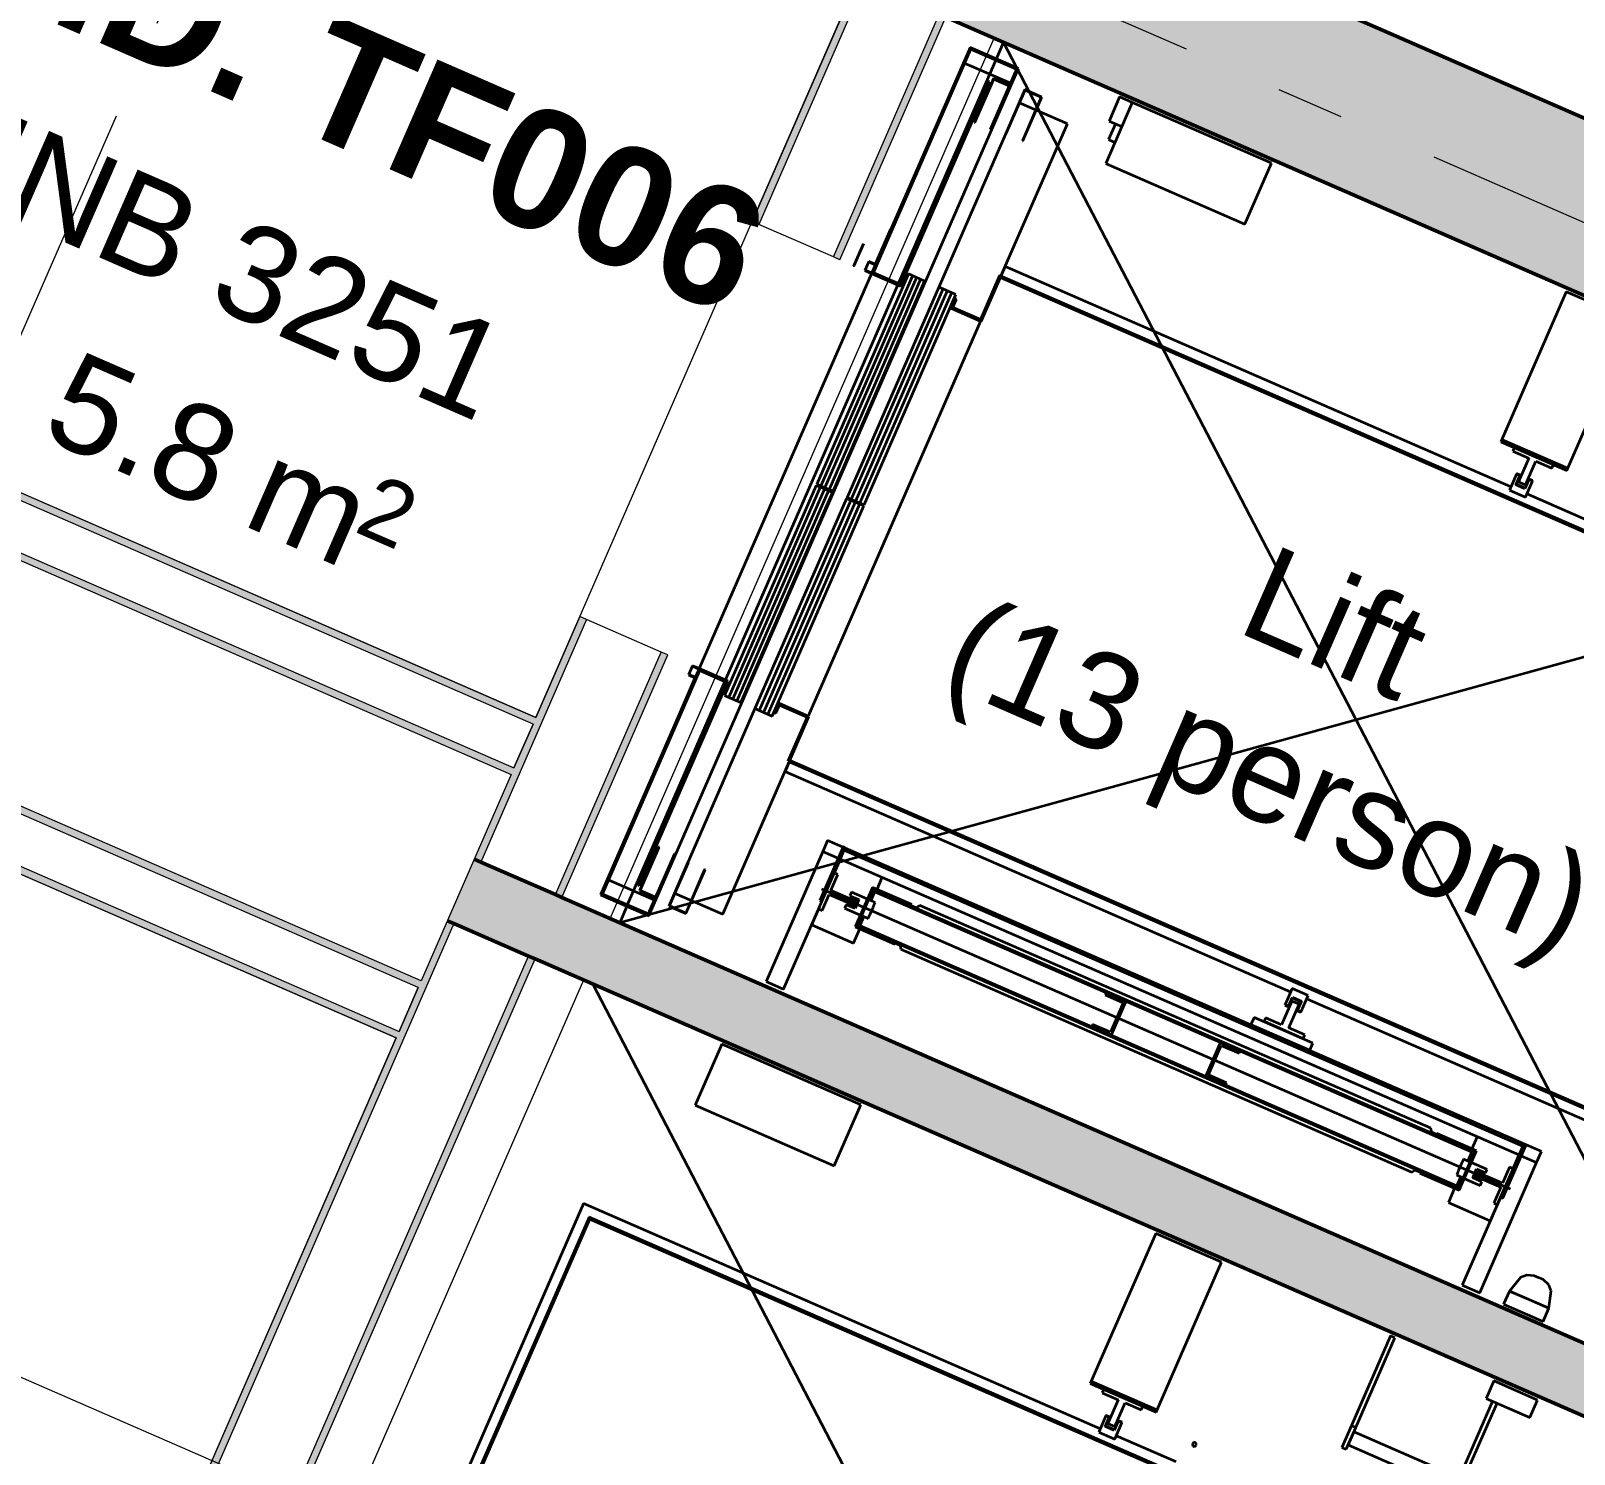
# Model space of a CAD drawing. Header units: millimetres. Extents: x -35034 to 431752, y -71616 to 25069.
# Drawn here: x 355776 to 358998, y -393 to 2578 of the extents above; entities that cross this region are included whole.
import ezdxf
from ezdxf.enums import TextEntityAlignment as Align

# ---------------------------------------------------------------- set-up
doc = ezdxf.new("R2010")
doc.units = ezdxf.units.MM
doc.header["$MEASUREMENT"] = 0
doc.linetypes.add('Double Dashed', pattern=[1093.611073, 529.166651, -211.666656, 141.111112, -211.666656])
for name, color, linetype in [('A-05-M_Gross_Int_Circulation', 7, 'Continuous'), ('A-15-MG_Structural_Grid', 7, 'Continuous'), ('A-20-M_Floor_Slab', 7, 'Continuous'), ('A-25-M_Wall_Int', 7, 'Continuous'), ('ArchiCAD Door Markers', 7, 'Continuous'), ('ArchiCAD Doors', 7, 'Continuous')]:
    doc.layers.add(name, color=color, linetype=linetype)
for name, color, linetype, lineweight, true_color in [('A-05-M_Gross_Int_Circulation_Pen_No__74', 7, 'Continuous', 20, 0x606060), ('A-15-MG_Structural_Grid_Pen_No__163', 7, 'Continuous', 0, 0x750077), ('A-25-M_Wall_Int_Pen_No__107', 7, 'Continuous', 15, 0xa6a6a6), ('A-25-M_Wall_Int_Pen_No__27', 7, 'Continuous', 50, 0x2a2a2a), ('ArchiCAD Doors_Pen_No__27', 7, 'Continuous', 50, 0x2a2a2a), ('ArchiCAD Doors_Pen_No__43', 7, 'Continuous', 30, 0x444444), ('ArchiCAD Doors_Pen_No__63', 7, 'Continuous', 20, 0x606060)]:
    doc.layers.add(name, color=color, linetype=linetype, lineweight=lineweight, true_color=true_color)
for name, color, linetype, lineweight in [('A-20-M_Floor_Slab_Pen_No__89', 8, 'Continuous', 20), ('A-25-M_Wall_Int_Pen_No__1', 7, 'Continuous', 13), ('A-80-M_Lift_Pen_No__8', 7, 'Continuous', 35), ('ArchiCAD Door Markers_Pen_No__1', 7, 'Continuous', 13), ('ArchiCAD Door Markers_Pen_No__5', 7, 'Continuous', 25), ('ArchiCAD Doors_Pen_No__1', 7, 'Continuous', 13), ('ArchiCAD Zone Stamps_Pen_No__9', 7, 'Continuous', 13)]:
    doc.layers.add(name, color=color, linetype=linetype, lineweight=lineweight)
doc.styles.add('GENERATED_STYLE_2', font='')
doc.styles.add('GENERATED_STYLE_3', font='')
doc.styles.add('GENERATED_STYLE_4', font='')
doc.styles.get('GENERATED_STYLE_2').set_extended_font_data('Arial', bold=True)
doc.styles.get('GENERATED_STYLE_3').set_extended_font_data('Arial')
doc.styles.get('GENERATED_STYLE_4').set_extended_font_data('Swis721 BT')

# ---------------------------------------------------------------- blocks, each defined once
blk = doc.blocks.new('Hub Circulation Third_INB 3250_58_1', base_point=(376934.2, -4184.6))
at = {"layer": 'A-05-M_Gross_Int_Circulation_Pen_No__74', "linetype": 'Continuous'}
blk.add_line((357638.7, 2998.3), (360513.3, 1744.8), dxfattribs=at)
at = {"layer": 'ArchiCAD Zone Stamps_Pen_No__9'}
for tag, height, style, p in [('ROOM_NAME', 250, 'GENERATED_STYLE_2', (375787.3, -2488.1)), ('zoneNameLine2', 250, 'GENERATED_STYLE_2', (375598.8, -2920.2)), ('ROOM_NUMBER', 200, 'GENERATED_STYLE_3', (375410.4, -3340.9)), ('measuredAreaCode', 200, 'GENERATED_STYLE_3', (375253.4, -3701)), ('DUMMY_649', 200, 'GENERATED_STYLE_3', (375560.8, -3835.1)), ('DUMMY_650', 200, 'GENERATED_STYLE_3', (376190, -4109.4)), ('DUMMY_651', 133.3, 'GENERATED_STYLE_3', (376469.3, -4216))]:
    blk.add_attdef(tag, text='', height=height, rotation=336.4404, dxfattribs=dict(at, style=style)).set_placement(p, align=Align.TOP_LEFT)
blk = doc.blocks.new('Slab_4_1', base_point=(349154.7, 5872.1))
at = {"layer": 'A-20-M_Floor_Slab_Pen_No__89', "linetype": 'Continuous', "flags": 128}
blk.add_lwpolyline([(373440.9, -13626.4), (354114.4, -5199.1), (356196, -425.5), (353664.2, 678.5), (351525.8, -4225.5), (345833.9, -1743.6), (349154.7, 5872.1), (348942.7, 6099.8), (348866.7, 6181.5), (349166, 6474.6), (349088.9, 6558.3), (352396.1, 9637), (356685.2, 7766.9), (358752, 12506.6), (357316.4, 14038.4), (358812.5, 15444.2), (359842.5, 14995), (360868.7, 17348.4), (395215.4, 2371.5)], dxfattribs=at)
for points in [[(359258.8, -266.4), (356985.6, 724.8), (357787, 2562.7), (360060.2, 1571.5)], [(356128.2, -1241.4), (358401.5, -2232.6), (359202.9, -394.7), (356929.6, 596.5)]]:
    blk.add_lwpolyline(points, close=True, dxfattribs=at)
blk = doc.blocks.new('Standard grid marker_3')
at = {"layer": 'A-15-MG_Structural_Grid_Pen_No__163', "linetype": 'Double Dashed'}
blk.add_line((1000, 0), (74254.8, 0), dxfattribs=at)
at = {"layer": 'A-15-MG_Structural_Grid_Pen_No__163', "style": 'GENERATED_STYLE_4'}
for tag, p in [('AC_MarkerText_1_0', (-500, 43.4)), ('AC_MarkerText_1_1', (75754.8, 43.4))]:
    blk.add_attdef(tag, text='', height=350, rotation=360, dxfattribs=at).set_placement(p, align=Align.MIDDLE_CENTER)
blk = doc.blocks.new('Lobby_INB 3251_66_2', base_point=(356337.8, 1961.5))
at = {"layer": 'A-05-M_Gross_Int_Circulation_Pen_No__74', "linetype": 'Continuous'}
for p, q in [((356830.4, 1144.7), (357638.7, 2998.3)), ((354187.6, 2297.1), (356830.4, 1144.7))]:
    blk.add_line(p, q, dxfattribs=at)
at = {"layer": 'ArchiCAD Zone Stamps_Pen_No__9'}
for tag, height, style, p in [('ROOM_NAME', 250, 'GENERATED_STYLE_2', (356098.5, 3262.3)), ('zoneNameLine2', 250, 'GENERATED_STYLE_2', (355910, 2830.2)), ('ROOM_NUMBER', 200, 'GENERATED_STYLE_3', (355721.6, 2409.5)), ('measuredAreaCode', 200, 'GENERATED_STYLE_3', (355564.6, 2049.3)), ('DUMMY_649', 200, 'GENERATED_STYLE_3', (355872, 1915.3)), ('DUMMY_650', 200, 'GENERATED_STYLE_3', (356221.5, 1762.9)), ('DUMMY_651', 133.3, 'GENERATED_STYLE_3', (356500.8, 1656.4))]:
    blk.add_attdef(tag, text='', height=height, rotation=336.4404, dxfattribs=dict(at, style=style)).set_placement(p, align=Align.TOP_LEFT)
blk = doc.blocks.new('Stair 03_INB 3252_67_2', base_point=(354238.7, -1779.5))
at = {"layer": 'A-05-M_Gross_Int_Circulation_Pen_No__74', "linetype": 'Continuous'}
for p, q in [((356538.6, 475.5), (355348.7, 994.4)), ((354072.2, -5180.7), (356538.6, 475.5))]:
    blk.add_line(p, q, dxfattribs=at)
at = {"layer": 'ArchiCAD Zone Stamps_Pen_No__9'}
for tag, height, style, p in [('ROOM_NAME', 250, 'GENERATED_STYLE_2', (353999.4, -478.7)), ('zoneNameLine2', 250, 'GENERATED_STYLE_2', (353811, -910.9)), ('ROOM_NUMBER', 200, 'GENERATED_STYLE_3', (353622.5, -1331.6)), ('measuredAreaCode', 200, 'GENERATED_STYLE_3', (353465.5, -1691.7)), ('DUMMY_649', 200, 'GENERATED_STYLE_3', (353772.9, -1825.7)), ('DUMMY_650', 200, 'GENERATED_STYLE_3', (354262.3, -2039.1)), ('DUMMY_651', 133.3, 'GENERATED_STYLE_3', (354541.5, -2145.6))]:
    blk.add_attdef(tag, text='', height=height, rotation=336.4404, dxfattribs=dict(at, style=style)).set_placement(p, align=Align.TOP_LEFT)
blk = doc.blocks.new('Double Door Asymmetric 19_2')
at = {"layer": 'ArchiCAD Doors_Pen_No__1', "linetype": 'Continuous'}
for p, q in [((-623.4, 0), (-635.4, 0)), ((-623.4, -15), (-623.4, 0)), ((623.4, -15), (623.4, 0)), ((623.4, 0), (635.4, 0)), ((-623.4, -115), (-623.4, -15)), ((623.4, -115), (623.4, -15)), ((-623.4, -130), (-623.4, -115)), ((623.4, -130), (623.4, -115)), ((-623.4, -130), (-635.4, -130)), ((623.4, -130), (635.4, -130))]:
    blk.add_line(p, q, dxfattribs=at)
at = {"layer": 'ArchiCAD Doors_Pen_No__43', "linetype": 'Continuous'}
for p, q in [((-557.4, 0), (-623.4, 0)), ((-623.4, 0), (-623.4, -130)), ((-557.4, -130), (-557.4, 0)), ((623.4, 0), (557.4, 0)), ((557.4, 0), (557.4, -130)), ((623.4, -130), (623.4, 0)), ((-623.4, -130), (-557.4, -130)), ((557.4, -130), (623.4, -130))]:
    blk.add_line(p, q, dxfattribs=at)
at = {"layer": 'ArchiCAD Doors_Pen_No__63', "linetype": 'Continuous'}
for p, q in [((-557.4, 0), (-557.4, 740.9)), ((557.4, 0), (557.4, 374))]:
    blk.add_line(p, q, dxfattribs=at)
for centre, radius, start, end in [((-557.4, 0), 740.9, 0, 90), ((557.4, 0), 374, 90, 180)]:
    blk.add_arc(centre, radius, start, end, dxfattribs=at)
blk = doc.blocks.new('Door Stamp 17_2')
at = {"layer": 'ArchiCAD Door Markers_Pen_No__5', "linetype": 'Continuous'}
for p, q in [((514.6, -190), (-514.6, -190)), ((-514.6, -190), (-514.6, -425.7)), ((514.6, -425.7), (514.6, -190)), ((-514.6, -425.7), (514.6, -425.7)), ((-514.6, -425.7), (514.6, -425.7))]:
    blk.add_line(p, q, dxfattribs=at)
at = {"layer": 'ArchiCAD Door Markers_Pen_No__1', "style": 'GENERATED_STYLE_2'}
blk.add_attdef('AC_WIDO_ID', text='', height=150, dxfattribs=at).set_placement((-457.5, -376.8), align=Align.BOTTOM_LEFT)
blk = doc.blocks.new('Wall_254_2', base_point=(354075.8, 2345.8))
at = {"layer": 'A-25-M_Wall_Int_Pen_No__107', "linetype": 'Continuous'}
for points in [[(354075.8, 2345.8), (354069.8, 2332.1), (354441.1, 2170.1), (354447.1, 2183.9)], [(354029.8, 2240.4), (354023.8, 2226.7), (354395.2, 2064.7), (354401.2, 2078.5)], [(355590.1, 1685.5), (355584.1, 1671.8), (356824.4, 1130.9), (356830.4, 1144.7)], [(355538.1, 1566.3), (356778.5, 1025.5), (356784.5, 1039.2), (355544.1, 1580.1)]]:
    blk.add_hatch(color=256, dxfattribs=at).paths.add_polyline_path(points)
at = {"layer": 'A-25-M_Wall_Int_Pen_No__1', "linetype": 'Continuous'}
for p, q in [((354441.1, 2170.1), (354069.8, 2332.1)), ((354029.8, 2240.4), (354401.2, 2078.5)), ((354441.1, 2170.1), (354401.2, 2078.5)), ((354447.1, 2183.9), (354436.1, 2188.7)), ((354447.1, 2183.9), (354441.1, 2170.1)), ((354395.2, 2064.7), (354384.2, 2069.5)), ((354401.2, 2078.5), (354395.2, 2064.7)), ((355590.1, 1685.5), (355584.1, 1671.8)), ((355590.1, 1685.5), (355601.1, 1680.7)), ((355584.1, 1671.8), (355544.1, 1580.1)), ((356824.4, 1130.9), (355584.1, 1671.8)), ((355544.1, 1580.1), (355538.1, 1566.3)), ((355544.1, 1580.1), (356784.5, 1039.2)), ((355538.1, 1566.3), (355549.1, 1561.5))]:
    blk.add_line(p, q, dxfattribs=at)
at = {"layer": 'A-25-M_Wall_Int_Pen_No__1', "linetype": 'Continuous', "flags": 128}
for points in [[(354075.8, 2345.8), (354023.8, 2226.7)], [(354447.1, 2183.9), (354075.8, 2345.8)], [(354023.8, 2226.7), (354395.2, 2064.7)], [(356830.4, 1144.7), (355590.1, 1685.5)], [(355538.1, 1566.3), (355588.5, 1544.4)], [(355602.3, 1538.4), (355694, 1498.4)], [(355707.7, 1492.4), (356778.5, 1025.5)], [(356784.5, 1039.2), (356824.4, 1130.9)]]:
    blk.add_lwpolyline(points, dxfattribs=at)
at = {"layer": 'ArchiCAD Door Markers'}
ref = blk.add_blockref('Door Stamp 17_2', (355018.6, 1934.7), dxfattribs=dict(at, rotation=336.440386522318))
ref.add_attrib('AC_WIDO_ID', 'XD03.014', dxfattribs={"layer": 'ArchiCAD Door Markers_Pen_No__1', "color": 7, "height": 150, "rotation": 336.4404, "style": 'GENERATED_STYLE_2'}).set_placement((354429.1, 1776.2), align=Align.BOTTOM_LEFT)
at = {"layer": 'ArchiCAD Doors', "color": 251, "linetype": 'Continuous', "lineweight": 20, "true_color": 0x606060, "zscale": 1000, "rotation": 156.4403865223181}
blk.add_blockref('Double Door Asymmetric 19_2', (354966.7, 1815.5), dxfattribs=at)
blk = doc.blocks.new('Wall_256_2', base_point=(355519.9, 1061.6))
at = {"layer": 'A-25-M_Wall_Int_Pen_No__107', "linetype": 'Continuous'}
for points in [[(356590.6, 594.7), (355519.9, 1061.6), (355500.1, 1053.8), (356584.6, 580.9)], [(355348.7, 994.4), (356538.6, 475.5), (356544.6, 489.3), (355368.5, 1002.1)]]:
    blk.add_hatch(color=256, dxfattribs=at).paths.add_polyline_path(points)
at = {"layer": 'A-25-M_Wall_Int_Pen_No__1', "linetype": 'Continuous'}
for p, q in [((356584.6, 580.9), (355500.1, 1053.8)), ((355368.5, 1002.1), (356544.6, 489.3))]:
    blk.add_line(p, q, dxfattribs=at)
at = {"layer": 'A-25-M_Wall_Int_Pen_No__1', "linetype": 'Continuous', "flags": 128}
for points in [[(356590.6, 594.7), (355519.9, 1061.6)], [(355348.7, 994.4), (356538.6, 475.5)], [(356544.6, 489.3), (356584.6, 580.9)]]:
    blk.add_lwpolyline(points, dxfattribs=at)
blk = doc.blocks.new('Simple Door Opening_6')
at = {"layer": 'ArchiCAD Doors_Pen_No__1', "linetype": 'Continuous'}
for p, q in [((-450, 200), (-450, 185)), ((450, 200), (450, 185)), ((-450, 185), (-450, 15)), ((450, 185), (450, 15)), ((-450, 15), (-450, 0)), ((450, 15), (450, 0))]:
    blk.add_line(p, q, dxfattribs=at)
blk = doc.blocks.new('Wall_257_2', base_point=(354072.2, -5180.7))
at = {"layer": 'A-25-M_Wall_Int_Pen_No__107', "linetype": 'Continuous'}
for points in [[(357586.7, 2879.1), (357282, 2180.2), (357295.7, 2174.2), (357600.5, 2873.1)], [(357465.3, 2100.2), (357770.1, 2799.2), (357756.3, 2805.2), (357451.5, 2106.2)], [(356715.1, 842.8), (356936, 1349.2), (356922.2, 1355.2), (356701.4, 848.8)], [(356884.7, 768.8), (357105.6, 1275.3), (357091.8, 1281.3), (356871, 774.8)], [(356645.4, 720.4), (355844, -1117.5), (355857.8, -1123.4), (356659.2, 714.4)], [(356815, 646.5), (356013.6, -1191.4), (356027.4, -1197.4), (356828.8, 640.5)]]:
    blk.add_hatch(color=256, dxfattribs=at).paths.add_polyline_path(points)
at = {"layer": 'A-25-M_Wall_Int_Pen_No__107', "linetype": 'Continuous', "lineweight": 0, "true_color": 0x535353}
for points in [[(356701.4, 848.8), (356645.4, 720.4), (356659.2, 714.4), (356715.1, 842.8)], [(356715.1, 842.8), (356659.2, 714.4), (356815, 646.5), (356871, 774.8)], [(356871, 774.8), (356815, 646.5), (356828.8, 640.5), (356884.7, 768.8)]]:
    blk.add_hatch(color=251, dxfattribs=at).paths.add_polyline_path(points)
at = {"layer": 'A-25-M_Wall_Int_Pen_No__1', "linetype": 'Continuous'}
for p, q in [((357600.5, 2873.1), (357295.7, 2174.2)), ((357451.5, 2106.2), (357756.3, 2805.2)), ((356936, 1349.2), (356715.1, 842.8)), ((356871, 774.8), (357091.8, 1281.3)), ((356659.2, 714.4), (355857.8, -1123.4)), ((356013.6, -1191.4), (356815, 646.5))]:
    blk.add_line(p, q, dxfattribs=at)
at = {"layer": 'A-25-M_Wall_Int_Pen_No__1', "linetype": 'Continuous', "flags": 128}
for points in [[(357586.7, 2879.1), (357282, 2180.2)], [(357465.3, 2100.2), (357770.1, 2799.2)], [(356922.2, 1355.2), (356830.4, 1144.7)], [(356884.7, 768.8), (357105.6, 1275.3)], [(356824.4, 1130.9), (356784.5, 1039.2)], [(356778.5, 1025.5), (356590.6, 594.7)], [(356027.4, -1197.4), (356828.8, 640.5)], [(356584.6, 580.9), (356544.6, 489.3)], [(356538.6, 475.5), (354072.2, -5180.7)]]:
    blk.add_lwpolyline(points, dxfattribs=at)
at = {"layer": 'A-25-M_Wall_Int_Pen_No__27', "linetype": 'Continuous'}
for p, q in [((356715.1, 842.8), (356701.4, 848.8)), ((356871, 774.8), (356715.1, 842.8)), ((356884.7, 768.8), (356871, 774.8)), ((356645.4, 720.4), (356659.2, 714.4)), ((356659.2, 714.4), (356815, 646.5)), ((356815, 646.5), (356828.8, 640.5))]:
    blk.add_line(p, q, dxfattribs=at)
at = {"layer": 'ArchiCAD Doors', "color": 251, "linetype": 'Continuous', "lineweight": 20, "true_color": 0x606060, "xscale": -0.9999999999999999, "zscale": 1000, "rotation": 246.4404151012782}
blk.add_blockref('Simple Door Opening_6', (357102.1, 1767.7), dxfattribs=at)
blk = doc.blocks.new('Wall_277_2', base_point=(356701.4, 848.8))
at = {"layer": 'A-25-M_Wall_Int_Pen_No__107', "linetype": 'Continuous', "lineweight": 0, "true_color": 0x535353}
blk.add_hatch(color=251, dxfattribs=at).paths.add_polyline_path([(356828.8, 640.5), (359294.5, -434.7), (359350.5, -306.4), (356884.7, 768.8)])
at = {"layer": 'A-25-M_Wall_Int_Pen_No__27', "linetype": 'Continuous', "flags": 128}
for points in [[(359350.5, -306.4), (356884.7, 768.8)], [(356828.8, 640.5), (359294.5, -434.7)]]:
    blk.add_lwpolyline(points, dxfattribs=at)
blk = doc.blocks.new('Simple Door Opening_7')
at = {"layer": 'ArchiCAD Doors_Pen_No__27', "linetype": 'Continuous'}
for p, q in [((-455, 0), (-455, 246)), ((455, 0), (455, 246))]:
    blk.add_line(p, q, dxfattribs=at)
blk = doc.blocks.new('Simple Door Opening_8')
at = {"layer": 'ArchiCAD Doors_Pen_No__27', "linetype": 'Continuous'}
for p, q in [((-450, 0), (-450, -246)), ((450, 0), (450, -246))]:
    blk.add_line(p, q, dxfattribs=at)
blk = doc.blocks.new('Wall_280_2', base_point=(360513.3, 1744.8))
at = {"layer": 'A-25-M_Wall_Int_Pen_No__107', "linetype": 'Continuous', "lineweight": 0, "true_color": 0x535353}
for points in [[(360513.3, 1744.8), (360151.9, 1531.5), (359931.2, 1025.3), (360156.7, 927)], [(359797, 102), (359571.5, 200.4), (359073.8, -940.9), (359299.3, -1039.2)], [(358935.6, -1873.3), (358710.1, -1775), (358493.1, -2272.6), (358618.7, -2600.1)]]:
    blk.add_hatch(color=251, dxfattribs=at).paths.add_polyline_path(points)
at = {"layer": 'A-25-M_Wall_Int_Pen_No__27', "linetype": 'Continuous', "flags": 128}
for points in [[(360156.7, 927), (360513.3, 1744.8)], [(360151.9, 1531.5), (359931.2, 1025.3)], [(359571.5, 200.4), (359350.5, -306.4)], [(359299.3, -1039.2), (359797, 102)], [(359294.5, -434.7), (359073.8, -940.9)], [(358710.1, -1775), (358493.1, -2272.6)], [(358618.7, -2600.1), (358935.6, -1873.3)]]:
    blk.add_lwpolyline(points, dxfattribs=at)
at = {"layer": 'ArchiCAD Doors', "color": 251, "linetype": 'Continuous', "lineweight": 20, "true_color": 0x606060, "xscale": -1, "zscale": 1000, "rotation": 246.4404159907759}
for name, p in [('Simple Door Opening_8', (359976.8, 514.5)), ('Simple Door Opening_7', (358892, -1357.9))]:
    blk.add_blockref(name, p, dxfattribs=at)
blk = doc.blocks.new('Wall_282_2', base_point=(360513.3, 1744.8))
at = {"layer": 'A-25-M_Wall_Int_Pen_No__107', "linetype": 'Continuous', "lineweight": 0, "true_color": 0x535353}
blk.add_hatch(color=251, dxfattribs=at).paths.add_polyline_path([(360513.3, 1744.8), (357822, 2918.3), (357686.1, 2606.7), (360151.9, 1531.5)])
at = {"layer": 'A-25-M_Wall_Int_Pen_No__27', "linetype": 'Continuous', "flags": 128}
for points in [[(357822, 2918.3), (357686.1, 2606.7)], [(360513.3, 1744.8), (357822, 2918.3)], [(357686.1, 2606.7), (360151.9, 1531.5)]]:
    blk.add_lwpolyline(points, dxfattribs=at)
blk = doc.blocks.new('Standard grid marker')
at = {"layer": 'A-15-MG_Structural_Grid_Pen_No__163', "linetype": 'Double Dashed'}
blk.add_line((1000, 0), (29726, 0), dxfattribs=at)
at = {"layer": 'A-15-MG_Structural_Grid_Pen_No__163', "style": 'GENERATED_STYLE_4'}
for tag, p in [('AC_MarkerText_1_0', (-500, 41.2)), ('AC_MarkerText_1_1', (31226, 41.2))]:
    blk.add_attdef(tag, text='', height=350, rotation=90, dxfattribs=at).set_placement(p, align=Align.MIDDLE_CENTER)

msp = doc.modelspace()

# ---------------------------------------------------------------- linework, layer by layer
at = {"layer": 'A-80-M_Lift_Pen_No__8', "linetype": 'Continuous'}
for p, q in [((357791.9, 2519.7), (357806.9, 2554.1)), ((357806.9, 2554.1), (359278.8, -275.1)), ((357020.5, 750.6), (357791.9, 2519.7)), ((357736.9, 2543.7), (357531.1, 2071.6)), ((357535, 2073.1), (357738.5, 2539.7)), ((357837.8, 2499.7), (357736.9, 2543.7)), ((357738.5, 2539.7), (357833.8, 2498.2)), ((357821, 2468.8), (357725.7, 2510.4)), ((357833.8, 2498.2), (357815, 2455.1)), ((357817.8, 2453.9), (357837.8, 2499.7)), ((357086.3, 776.4), (357817.8, 2453.9)), ((357774.7, 2472.7), (357590, 2049.2)), ((357591.6, 2045.2), (357777.5, 2471.5)), ((357786, 2478.6), (357746.1, 2387)), ((357747, 2386.6), (357786.6, 2477.3)), ((357777.5, 2471.5), (357774.7, 2472.7)), ((357818.6, 2463.3), (357779.1, 2372.6)), ((357780, 2372.2), (357820, 2463.8)), ((357820, 2463.8), (357786, 2478.6)), ((357786.6, 2477.3), (357818.6, 2463.3)), ((357851.3, 2455.6), (357811.3, 2364)), ((357812.2, 2363.6), (357851.8, 2454.3)), ((357815, 2455.1), (357817.8, 2453.9)), ((357887, 2440), (357851.3, 2455.6)), ((357851.8, 2454.3), (357885.7, 2439.5)), ((357839.3, 2428.1), (357671.4, 2043.1)), ((357940.1, 2384.2), (357839.3, 2428.1)), ((357885.7, 2439.5), (357846.2, 2348.8)), ((357847.1, 2348.4), (357887, 2440)), ((358075.7, 2428.7), (358020.2, 2301.3)), ((358049.1, 2440.3), (358027.2, 2389.9)), ((358075.7, 2428.7), (358049.1, 2440.3)), ((358366.3, 2302), (358075.7, 2428.7)), ((357746.1, 2387), (357747, 2386.6)), ((358027.2, 2389.9), (358053.7, 2378.3)), ((357779.1, 2372.6), (357780, 2372.2)), ((357801.4, 2066.1), (357940.1, 2384.2)), ((357811.3, 2364), (357812.2, 2363.6)), ((358040.4, 2384.1), (358026.1, 2351.1)), ((357846.2, 2348.8), (357847.1, 2348.4)), ((358026.1, 2351.1), (358027.7, 2350.4)), ((358027.7, 2350.4), (358032.2, 2348.4)), ((358032.2, 2348.4), (358039.1, 2345.4)), ((358039.1, 2345.4), (358039.3, 2345.3)), ((358020.2, 2301.3), (358310.7, 2174.6)), ((358310.7, 2174.6), (358366.3, 2302)), ((357570.8, 2163.9), (357539, 2091)), ((357571.3, 2163.7), (357570.8, 2163.9)), ((357525.3, 2097), (357516.9, 2077.8)), ((357518.2, 2078.3), (357525.8, 2095.7)), ((357539, 2091), (357525.3, 2097)), ((357525.8, 2095.7), (357539.1, 2089.9)), ((357531.1, 2071.6), (357171.4, 1246.6)), ((357608.2, 2070.7), (357416.9, 1632.1)), ((357616.7, 2067), (357425.4, 1628.4)), ((357625.1, 2063.3), (357433.9, 1624.7)), ((357516.9, 2077.8), (357531.1, 2071.6)), ((357531.5, 2072.5), (357518.2, 2078.3)), ((357531.1, 2071.6), (357591.6, 2045.2)), ((357590, 2049.2), (357535, 2073.1)), ((357642.1, 2055.9), (357608.2, 2070.7)), ((357798.7, 2067.3), (357758.7, 1975.6)), ((357760.3, 1971.7), (357800.2, 2063.3)), ((359729.1, 1225.5), (357798.7, 2067.3)), ((357800.2, 2063.3), (359725.2, 1224)), ((357810.2, 2086.3), (357801.4, 2066.1)), ((358866, 1625.9), (357810.2, 2086.3)), ((357633.6, 2059.6), (357442.4, 1621)), ((357450.9, 1617.4), (357642.1, 2055.9)), ((357671.4, 2043.1), (357480.1, 1604.3)), ((357680.4, 2039.2), (357489, 1600.4)), ((357689.3, 2035.3), (357497.9, 1596.5)), ((357698.2, 2031.4), (357506.9, 1592.6)), ((357589.8, 2057.4), (357586.8, 2050.6)), ((357587.8, 2050.2), (357590.8, 2057)), ((357590.8, 2057), (357589.8, 2057.4)), ((357707.2, 2027.5), (357671.4, 2043.1)), ((358981.8, 2033.6), (358847.3, 1725.1)), ((359119.3, 1973.6), (358981.8, 2033.6)), ((357515.8, 1588.8), (357707.2, 2027.5)), ((357705.6, 2019), (357697, 1999.3)), ((357697, 1999.3), (357760.3, 1971.7)), ((357701, 2000.8), (357708.4, 2017.8)), ((357758.7, 1975.6), (357701, 2000.8)), ((357708.4, 2017.8), (357705.6, 2019)), ((357758.9, 1972.3), (357399.2, 1147.3)), ((358984.8, 1665.2), (359119.3, 1973.6)), ((358847.3, 1725.1), (358845.3, 1720.5)), ((358845.3, 1720.5), (358982.8, 1660.6)), ((358847.3, 1725.1), (358984.8, 1665.2)), ((358873.3, 1708.3), (358870.1, 1701)), ((358954.9, 1672.8), (358873.3, 1708.3)), ((358870.1, 1701), (358903.5, 1686.4)), ((358903.5, 1686.4), (358882, 1636.9)), ((358896.6, 1630.5), (358918.2, 1680)), ((358918.2, 1680), (358951.7, 1665.4)), ((358877.6, 1652.5), (358863, 1619)), ((358876.7, 1630.5), (358884.9, 1649.3)), ((358878.2, 1653.9), (358877.6, 1652.5)), ((358884.9, 1649.3), (358877.6, 1652.5)), ((358885.5, 1650.7), (358878.2, 1653.9)), ((358884.9, 1649.3), (358885.5, 1650.7)), ((358951.7, 1665.4), (358954.9, 1672.8)), ((358982.8, 1660.6), (358984.8, 1665.2)), ((357415.7, 1629.3), (357224.5, 1190.8)), ((357424.2, 1625.7), (357232.9, 1187)), ((357432.7, 1622), (357241.4, 1183.3)), ((357441.2, 1618.3), (357249.9, 1179.6)), ((357258.4, 1176), (357449.6, 1614.5)), ((357449.6, 1614.5), (357415.7, 1629.3)), ((357416.9, 1632.1), (357450.9, 1617.4)), ((358863, 1619), (358896.4, 1604.4)), ((358895.5, 1622.3), (358876.7, 1630.5)), ((358896.1, 1623.7), (358877.3, 1631.9)), ((358882, 1636.9), (358896.6, 1630.5)), ((358903.7, 1641.1), (358895.5, 1622.3)), ((358896.4, 1604.4), (358911, 1637.9)), ((359024.8, 1556.6), (358899.4, 1611.3)), ((358904.3, 1642.5), (358903.7, 1641.1)), ((358911, 1637.9), (358903.7, 1641.1)), ((358911.6, 1639.3), (358904.3, 1642.5)), ((358911, 1637.9), (358911.6, 1639.3)), ((357479, 1602), (357287.7, 1163.2)), ((357488, 1598.1), (357296.6, 1159.3)), ((357496.9, 1594.2), (357305.6, 1155.4)), ((357505.9, 1590.3), (357314.5, 1151.5)), ((357323.5, 1147.6), (357514.8, 1586.4)), ((357480.1, 1604.3), (357479, 1602)), ((357514.8, 1586.4), (357479, 1602)), ((357480.1, 1604.3), (357515.8, 1588.8)), ((360080.2, 1562.8), (357005.5, 716.2)), ((357171.4, 1246.6), (356965.5, 774.5)), ((356969.5, 776.1), (357172.9, 1242.7)), ((357162.5, 1227.6), (357130.7, 1154.7)), ((357157.2, 1252.8), (357148.8, 1233.6)), ((357148.8, 1233.6), (357162.5, 1227.6)), ((357150.1, 1234.1), (357157.7, 1251.5)), ((357163.4, 1228.3), (357150.1, 1234.1)), ((357171.4, 1246.6), (357157.2, 1252.8)), ((357157.7, 1251.5), (357171, 1245.7)), ((357231.9, 1220.2), (357171.4, 1246.6)), ((357172.9, 1242.7), (357227.9, 1218.7)), ((357227.9, 1218.7), (357043.3, 795.2)), ((357046, 794), (357231.9, 1220.2)), ((357224.7, 1220.1), (357220.9, 1211.4)), ((357220.9, 1211.4), (357221.8, 1211)), ((357221.8, 1211), (357225.6, 1219.7)), ((357287.7, 1163.2), (357119.8, 778.2)), ((357224.5, 1190.8), (357258.4, 1176)), ((357287.7, 1163.2), (357323.5, 1147.6)), ((357337.3, 1174.3), (357328.7, 1154.6)), ((357331.4, 1153.4), (357338.8, 1170.3)), ((357400.5, 1146.7), (357337.3, 1174.3)), ((357338.8, 1170.3), (357396.6, 1145.1)), ((357130.7, 1154.7), (357131.2, 1154.5)), ((357328.7, 1154.6), (357331.4, 1153.4)), ((357396.6, 1145.1), (357356.6, 1053.5)), ((357360.6, 1055), (357400.5, 1146.7)), ((357220.7, 734.2), (357359.4, 1052.3)), ((357359.4, 1052.3), (357350.6, 1032.1)), ((357350.6, 1032.1), (358406.3, 571.8)), ((357356.6, 1053.5), (359287.1, 211.7)), ((359285.5, 215.7), (357360.6, 1055)), ((357086.6, 874.5), (357046.6, 782.8)), ((357047.9, 783.3), (357087.5, 874.1)), ((357087.5, 874.1), (357086.6, 874.5)), ((357471.7, 874.6), (357422.9, 762.7)), ((357427.5, 760.7), (357476.3, 872.6)), ((357439.4, 888.1), (357429.4, 865.2)), ((357471.5, 874.1), (357439.4, 888.1)), ((357476.3, 872.6), (357471.7, 874.6)), ((357476.1, 872.1), (357474.1, 867.5)), ((358893.2, 254.2), (357476.1, 872.1)), ((357119.6, 860.1), (357080, 769.4)), ((357080.5, 768), (357120.5, 859.7)), ((357147.8, 842.3), (357107.8, 750.7)), ((357109.2, 751.2), (357148.7, 841.9)), ((357120.5, 859.7), (357119.6, 860.1)), ((357148.7, 841.9), (357147.8, 842.3)), ((357429.4, 865.2), (357310.9, 593.4)), ((357429.4, 865.2), (357461.5, 851.2)), ((357453.9, 820.1), (357466.5, 849)), ((357466.1, 849.2), (358883.2, 231.3)), ((357474.1, 867.5), (358891.2, 249.6)), ((357182.6, 827.1), (357143.1, 736.4)), ((357143.6, 735.1), (357183.6, 826.7)), ((357183.6, 826.7), (357182.6, 827.1)), ((357453.5, 820.3), (357420.7, 745.2)), ((357446.2, 783.7), (357460.8, 817.1)), ((357460.8, 817.1), (357453.5, 820.3)), ((357542.6, 785.8), (357553.6, 811)), ((356965.5, 774.5), (357066.4, 730.6)), ((357064.8, 734.5), (356969.5, 776.1)), ((356982.3, 805.4), (357077.6, 763.9)), ((357043.3, 795.2), (357046, 794)), ((357046.6, 782.8), (357080.5, 768)), ((357080, 769.4), (357047.9, 783.3)), ((357083.6, 777.6), (357064.8, 734.5)), ((357066.4, 730.6), (357086.3, 776.4)), ((357086.3, 776.4), (357083.6, 777.6)), ((357119.8, 778.2), (357220.7, 734.2)), ((357427, 787.1), (358864.3, 160.4)), ((357428, 742), (357442.6, 775.4)), ((357442.6, 775.4), (357497.6, 751.4)), ((357501.2, 759.7), (357446.2, 783.7)), ((357489.3, 779.9), (357486.1, 772.5)), ((357522.8, 765.3), (357489.3, 779.9)), ((357533, 790), (357497, 707.5)), ((357501, 709.1), (357534.6, 786.1)), ((357537.7, 780.9), (357529.5, 762.1)), ((357615.5, 754), (357533, 790)), ((357534.6, 786.1), (357614.3, 751.3)), ((357538.9, 783.6), (357537.7, 780.9)), ((358784.4, 237.3), (357537.7, 780.9)), ((358785.6, 240), (357538.9, 783.6)), ((357541.2, 782.6), (357541.4, 783.1)), ((357020.5, 750.6), (357005.5, 716.2)), ((357107.8, 750.7), (357143.6, 735.1)), ((357143.1, 736.4), (357109.2, 751.2)), ((357347.6, 577.4), (357427.5, 760.7)), ((357406.6, 711.5), (357421.2, 745)), ((357420.7, 745.2), (357428, 742)), ((357422.9, 762.7), (357427.5, 760.7)), ((357477.9, 753.8), (357474.7, 746.4)), ((357474.7, 746.4), (357508.2, 731.8)), ((357496.7, 745.6), (357477.9, 753.8)), ((357486.1, 772.5), (357504.9, 764.4)), ((357504.9, 764.4), (357496.7, 745.6)), ((357497.6, 751.4), (357501.2, 759.7)), ((357508.2, 731.8), (357522.8, 765.3)), ((357538.7, 758.1), (357525, 764.1)), ((357528.8, 735.3), (357531.5, 741.6)), ((357531.5, 741.6), (357534.3, 747.9)), ((357534.3, 747.9), (357536.6, 753.2)), ((357536.6, 753.2), (357538.2, 756.8)), ((357538.2, 756.8), (357538.7, 758.1)), ((357596.4, 759.1), (357596.2, 758.6)), ((357614.3, 751.3), (357615.5, 754)), ((357624.4, 747.4), (357614.5, 751.7)), ((357632.2, 752.2), (357623.3, 746.8)), ((358699.1, 287), (357632.2, 752.2)), ((357406.1, 711.7), (357406.6, 711.5)), ((357406.6, 711.5), (357493.7, 673.5)), ((357580.7, 674.3), (357501, 709.1)), ((357507, 710.3), (357505.8, 707.5)), ((357515.2, 729.1), (357507, 710.3)), ((357507, 710.3), (358753.6, 166.7)), ((357510.6, 731.1), (357524.3, 725.1)), ((357524.3, 725.1), (357524.9, 726.3)), ((357524.9, 726.3), (357526.4, 729.9)), ((357526.4, 729.9), (357528.8, 735.3)), ((357493.7, 673.5), (357506.7, 703.3)), ((357497, 707.5), (357579.5, 671.5)), ((357505.8, 707.5), (358752.4, 163.9)), ((357507.9, 706.1), (357508.1, 706.5)), ((357563.1, 682.5), (357562.9, 682.1)), ((357579.5, 671.5), (357580.7, 674.3)), ((357580.5, 673.8), (357590.4, 669.5)), ((357590.1, 670.7), (357592.2, 660.6)), ((357592.2, 660.6), (358659.2, 195.3)), ((356949.6, 587.9), (358421.4, -2241.3)), ((357310.9, 593.4), (357347.6, 577.4)), ((358020.9, 569.1), (358019.3, 565.4)), ((358019.3, 565.4), (358056.9, 549)), ((358062.1, 551.1), (358020.9, 569.1)), ((358056.9, 549), (358030.1, 487.6)), ((358032.1, 482.4), (358062.1, 551.1)), ((358409.1, 552.5), (358387.5, 503)), ((358409.3, 578.6), (358394.7, 545.2)), ((358402.1, 542), (358410.2, 560.8)), ((358423.8, 546.1), (358409.1, 552.5)), ((358442.8, 564), (358409.3, 578.6)), ((358409.6, 559.4), (358428.4, 551.2)), ((358410.2, 560.8), (358429, 552.6)), ((358429, 552.6), (358420.8, 533.8)), ((358428.2, 530.6), (358442.8, 564)), ((358439.8, 557.2), (359275.5, 192.7)), ((358329.8, 518.4), (358323.5, 503.7)), ((358452.7, 464.8), (358329.8, 518.4)), ((358354.1, 517.6), (358350.9, 510.3)), ((358387.5, 503), (358354.1, 517.6)), ((358394.7, 545.2), (358394.1, 543.8)), ((358394.1, 543.8), (358401.5, 540.6)), ((358394.7, 545.2), (358402.1, 542)), ((358401.5, 540.6), (358402.1, 542)), ((358402.2, 496.6), (358423.8, 546.1)), ((358420.8, 533.8), (358420.2, 532.4)), ((358420.2, 532.4), (358427.6, 529.2)), ((358420.8, 533.8), (358428.2, 530.6)), ((358427.6, 529.2), (358428.2, 530.6)), ((357992.5, 504), (357990.9, 500.3)), ((357990.9, 500.3), (358032.1, 482.4)), ((358030.1, 487.6), (357992.5, 504)), ((358323.5, 503.7), (358446.3, 450.1)), ((358350.9, 510.3), (358432.5, 474.7)), ((358435.7, 482), (358402.2, 496.6)), ((357218.4, 462.5), (357162.8, 335.1)), ((357508.9, 335.8), (357218.4, 462.5)), ((358259.2, 465.2), (358229.2, 396.4)), ((358234.5, 398.5), (358261.3, 459.9)), ((358300.4, 447.2), (358259.2, 465.2)), ((358261.3, 459.9), (358298.8, 443.5)), ((358432.5, 474.7), (358435.7, 482)), ((358446.3, 450.1), (358452.7, 464.8)), ((358298.8, 443.5), (358300.4, 447.2)), ((358229.2, 396.4), (358270.5, 378.4)), ((358272.1, 382.1), (358234.5, 398.5)), ((358270.5, 378.4), (358272.1, 382.1)), ((357162.8, 335.1), (357453.4, 208.4)), ((357453.4, 208.4), (357508.9, 335.8)), ((358701.2, 276.8), (358699.1, 287)), ((358711, 274.2), (358700.8, 278.6)), ((358711.8, 276), (358710.6, 273.2)), ((358710.6, 273.2), (358790.4, 238.5)), ((358794.3, 240), (358711.8, 276)), ((358728.3, 265), (358728.5, 265.4)), ((358795.7, 269.4), (358784.7, 244.2)), ((358790.4, 238.5), (358756.8, 161.5)), ((358758.3, 157.5), (358794.3, 240)), ((358776.2, 218.5), (358784.4, 237.3)), ((358783.5, 241.5), (358783.3, 241)), ((358784.4, 237.3), (358785.6, 240)), ((358893.4, 254.6), (358844.6, 142.8)), ((358849.2, 140.8), (358898, 252.6)), ((358882.8, 231.5), (358870.2, 202.6)), ((358887.8, 229.3), (358919.9, 215.3)), ((358891.2, 249.6), (358893.2, 254.2)), ((358898, 252.6), (358893.4, 254.6)), ((358929.9, 238.2), (358897.8, 252.2)), ((358919.9, 215.3), (358929.9, 238.2)), ((358659.2, 195.3), (358668, 200.7)), ((358666.5, 199.8), (358676.6, 195.3)), ((358677, 196.2), (358675.8, 193.5)), ((358675.8, 193.5), (358758.3, 157.5)), ((358756.8, 161.5), (358677, 196.2)), ((358754.7, 194.3), (358753.2, 190.7)), ((358757.1, 199.6), (358754.7, 194.3)), ((358759.8, 206), (358757.1, 199.6)), ((358762.6, 212.3), (358759.8, 206)), ((358764.9, 217.6), (358762.6, 212.3)), ((358766.5, 221.2), (358764.9, 217.6)), ((358767, 222.5), (358766.5, 221.2)), ((358780.8, 216.5), (358767, 222.5)), ((358783.2, 215.7), (358768.6, 182.2)), ((358816.6, 201.1), (358783.2, 215.7)), ((358786.4, 183.2), (358794.6, 202)), ((358793.7, 196.1), (358790.1, 187.8)), ((358848.7, 172.1), (358793.7, 196.1)), ((358794.6, 202), (358813.4, 193.8)), ((358801.4, -56.5), (358919.9, 215.3)), ((358813.4, 193.8), (358816.6, 201.1)), ((358837.8, 127.2), (358870.6, 202.4)), ((358863.3, 205.6), (358848.7, 172.1)), ((358870.6, 202.4), (358863.3, 205.6)), ((358694.9, 188.4), (358695.1, 188.9)), ((358748.7, 161.7), (358735.7, 131.9)), ((358750.1, 164.9), (358749.9, 164.5)), ((358752.4, 163.9), (358753.6, 166.7)), ((358753.2, 190.7), (358752.6, 189.5)), ((358752.6, 189.5), (358766.4, 183.5)), ((358753.6, 166.7), (358761.8, 185.5)), ((358768.6, 182.2), (358802, 167.7)), ((358805.2, 175), (358786.4, 183.2)), ((358790.1, 187.8), (358845.1, 163.9)), ((358802, 167.7), (358805.2, 175)), ((358845.1, 163.9), (358830.5, 130.4)), ((356929.9, 130), (356470.3, -924.1)), ((358008.6, -340.3), (356929.9, 130)), ((358735.7, 131.9), (358822.8, 94)), ((358844.6, 142.8), (358764.7, -40.5)), ((358830.5, 130.4), (358837.8, 127.2)), ((358844.6, 142.8), (358849.2, 140.8)), ((356941.3, 101.1), (356499.2, -912.7)), ((356503.2, -911.2), (356942.9, 97.1)), ((358871.8, -740.7), (356941.3, 101.1)), ((356942.9, 97.1), (358867.8, -742.2)), ((358837.4, 127.4), (358822.8, 94)), ((358124.5, 67.4), (357990, -241.1)), ((358262, 7.4), (358124.5, 67.4)), ((358822.8, 94), (358823.3, 93.8)), ((358127.5, -301), (358262, 7.4)), ((358886.1, -24.8), (358863, -52.8)), ((358899.3, -19.6), (358886.1, -24.8)), ((358915, -21), (358899.3, -19.6)), ((358924.2, -25), (358915, -21)), ((358933.4, -29), (358924.2, -25)), ((358945.1, -39.6), (358933.4, -29)), ((358764.7, -40.5), (358801.4, -56.5)), ((358863, -52.8), (358851, -80.3)), ((358945.5, -88.8), (358863, -52.8)), ((358863, -52.8), (358904.2, -70.8)), ((358950.3, -52.7), (358945.1, -39.6)), ((358945.5, -88.8), (358950.3, -52.7)), ((358851, -80.3), (358933.5, -116.3)), ((358904.2, -70.8), (358945.5, -88.8)), ((358933.5, -116.3), (358945.5, -88.8)), ((358614.9, -146.5), (358533.3, -333.5)), ((358542.5, -337.5), (358624, -150.5)), ((358624, -150.5), (358614.9, -146.5)), ((357990, -241.1), (357988, -245.7)), ((357988, -245.7), (358125.5, -305.6)), ((357990, -241.1), (358127.5, -301)), ((358830.3, -240.4), (358814.3, -277.1)), ((358921.9, -280.4), (358830.3, -240.4)), ((358015.9, -257.9), (358012.7, -265.2)), ((358012.7, -265.2), (358046.2, -279.8)), ((358097.5, -293.4), (358015.9, -257.9)), ((358046.2, -279.8), (358024.6, -329.3)), ((358039.3, -335.7), (358060.8, -286.2)), ((358060.8, -286.2), (358094.3, -300.8)), ((358828, -283.1), (358762.5, -433.4)), ((358771.7, -437.4), (358837.2, -287.1)), ((358814.3, -277.1), (358906, -317)), ((358906, -317), (358921.9, -280.4)), ((358020.2, -313.7), (358005.6, -347.2)), ((358019.3, -335.7), (358027.5, -316.9)), ((358020.8, -312.4), (358020.2, -313.7)), ((358027.5, -316.9), (358020.2, -313.7)), ((358028.1, -315.5), (358020.8, -312.4)), ((358027.5, -316.9), (358028.1, -315.5)), ((358094.3, -300.8), (358097.5, -293.4)), ((358125.5, -305.6), (358127.5, -301)), ((358005.6, -347.2), (358039.1, -361.8)), ((358038.1, -343.9), (358019.3, -335.7)), ((358038.7, -342.5), (358019.9, -334.3)), ((358024.6, -329.3), (358039.3, -335.7)), ((358046.3, -325.1), (358038.1, -343.9)), ((358039.1, -361.8), (358053.7, -328.3)), ((358046.9, -323.7), (358046.3, -325.1)), ((358053.7, -328.3), (358046.3, -325.1)), ((358054.3, -326.9), (358046.9, -323.7)), ((358053.7, -328.3), (358054.3, -326.9)), ((358533.3, -333.5), (358513.3, -379.3)), ((358522.5, -383.3), (358542.5, -337.5)), ((358538.5, -346.6), (358526.5, -374.1)), ((358533.3, -333.5), (358542.5, -337.5)), ((358758.5, -442.6), (358538.5, -346.6)), ((358167.4, -409.6), (358042.1, -354.9)), ((358201.5, -371.5), (358201.1, -373)), ((358201.1, -373), (358201.4, -374.6)), ((358201.4, -374.6), (358202.3, -375.9)), ((358202.4, -370.2), (358201.5, -371.5)), ((358202.3, -375.9), (358203.5, -376.8)), ((358203.7, -369.4), (358202.4, -370.2)), ((358203.5, -376.8), (358205.1, -377.1)), ((358205.2, -369.1), (358203.7, -369.4)), ((358205.1, -377.1), (358206.6, -376.8)), ((358206.7, -369.4), (358205.2, -369.1)), ((358206.6, -376.8), (358207.9, -376)), ((358208, -370.3), (358206.7, -369.4)), ((358207.9, -376), (358208.8, -374.7)), ((358208.9, -371.6), (358208, -370.3)), ((358208.8, -374.7), (358209.1, -373.2)), ((358209.1, -373.2), (358208.9, -371.6)), ((358513.3, -379.3), (358522.5, -383.3)), ((358526.5, -374.1), (358746.5, -470.1))]:
    msp.add_line(p, q, dxfattribs=at)
at = {"layer": 'A-80-M_Lift_Pen_No__8', "linetype": 'Continuous', "flags": 128}
msp.add_lwpolyline([(357514.4, 2133.4), (357494.4, 2087.6)], close=True, dxfattribs=at)

# ---------------------------------------------------------------- block references
at = {"layer": 'A-05-M_Gross_Int_Circulation', "linetype": 'Continuous'}
for name, p in [('Hub Circulation Third_INB 3250_58_1', (376934.2, -4184.6)), ('Stair 03_INB 3252_67_2', (354238.7, -1779.5))]:
    msp.add_blockref(name, p, dxfattribs=at)
ref = msp.add_blockref('Lobby_INB 3251_66_2', (356337.8, 1961.5), dxfattribs=at)
ref.add_attrib('ROOM_NUMBER', 'INB 3251', dxfattribs={"layer": 'ArchiCAD Zone Stamps_Pen_No__9', "color": 7, "height": 200, "rotation": 336.4404, "style": 'GENERATED_STYLE_3'}).set_placement((355721.6, 2409.5), align=Align.TOP_LEFT)
ref.add_attrib('zoneNameLine2', 'ID. TF006', dxfattribs={"layer": 'ArchiCAD Zone Stamps_Pen_No__9', "color": 7, "height": 250, "rotation": 336.4404, "style": 'GENERATED_STYLE_2'}).set_placement((355910, 2830.2), align=Align.TOP_LEFT)
ref.add_attrib('DUMMY_649', '5.8', dxfattribs={"layer": 'ArchiCAD Zone Stamps_Pen_No__9', "color": 7, "height": 200, "rotation": 336.4404, "style": 'GENERATED_STYLE_3'}).set_placement((355872, 1915.3), align=Align.TOP_LEFT)
ref.add_attrib('DUMMY_650', ' m', dxfattribs={"layer": 'ArchiCAD Zone Stamps_Pen_No__9', "color": 7, "height": 200, "rotation": 336.4404, "style": 'GENERATED_STYLE_3'}).set_placement((356221.5, 1762.9), align=Align.TOP_LEFT)
ref.add_attrib('DUMMY_651', '2', dxfattribs={"layer": 'ArchiCAD Zone Stamps_Pen_No__9', "color": 7, "height": 133.3, "rotation": 336.4404, "style": 'GENERATED_STYLE_3'}).set_placement((356500.8, 1656.4), align=Align.TOP_LEFT)
at = {"layer": 'A-15-MG_Structural_Grid', "color": 8, "linetype": 'Continuous', "lineweight": 15, "zscale": 1000}
for name, p, rotation in [('Standard grid marker', (363347.7, 19355.8), 246.440411583993), ('Standard grid marker_3', (343754.3, 8834.4), 336.440411583993)]:
    msp.add_blockref(name, p, dxfattribs=dict(at, rotation=rotation))
at = {"layer": 'A-20-M_Floor_Slab', "color": 8, "linetype": 'Continuous', "lineweight": 20}
msp.add_blockref('Slab_4_1', (349154.7, 5872.1), dxfattribs=at)
at = {"layer": 'A-25-M_Wall_Int', "color": 250, "lineweight": 50, "true_color": 0x2a2a2a}
for name, p in [('Wall_282_2', (360513.3, 1744.8)), ('Wall_257_2', (354072.2, -5180.7)), ('Wall_254_2', (354075.8, 2345.8)), ('Wall_280_2', (360513.3, 1744.8)), ('Wall_256_2', (355519.9, 1061.6)), ('Wall_277_2', (356701.4, 848.8))]:
    msp.add_blockref(name, p, dxfattribs=at)

# ---------------------------------------------------------------- texts
at = {"layer": 'A-80-M_Lift_Pen_No__8', "linetype": 'Continuous', "char_height": 200, "attachment_point": 5, "rotation": 336.4404, "style": 'GENERATED_STYLE_4'}
for s, insert in [('\\A1;{\\fSwis721 BT|b0|i0|c0|p34; Lift}', (358463.7, 1357.4)), ('\\A1;{\\fSwis721 BT|b0|i0|c0|p34;(13 person)}', (358352.2, 997.8))]:
    msp.add_mtext(s, dxfattribs=dict(at, insert=insert))

doc.saveas('drawing.dxf')
